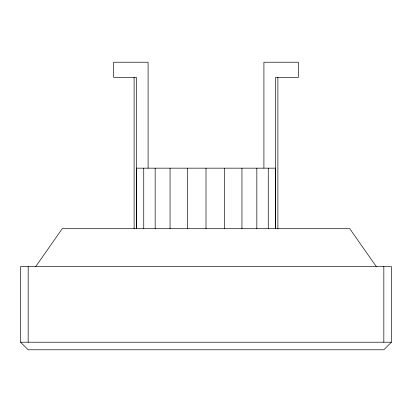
<?xml version="1.0" encoding="UTF-8"?>
<svg xmlns="http://www.w3.org/2000/svg" width="412" height="412" viewBox="0 0 412 412"><rect width="100%" height="100%" fill="white"/><g stroke="black" fill="none" stroke-linecap="round" stroke-linejoin="round"><path stroke-width="0.62" d="M35.736 266.538L62.222 228.701L349.778 228.701L376.264 266.538M391.4 342.212L383.835 349.778L28.165 349.778L20.6 342.212L20.6 266.538L391.4 266.538L391.4 342.212L20.6 342.212M136.351 168.163L275.649 168.163M383.835 266.538L383.835 342.212M277.889 77.353L277.889 228.701M275.649 228.701L275.649 77.353L298.35 77.353L298.35 62.222L263.912 62.222L263.912 168.163M275.443 168.163L275.443 228.701M268.258 168.163L268.258 228.701M256.836 168.163L256.836 228.701M241.947 168.163L241.947 228.701M224.607 168.163L224.607 228.701M206 168.163L206 228.701M187.393 168.163L187.393 228.701M170.053 168.163L170.053 228.701M155.164 168.163L155.164 228.701M148.088 168.163L148.088 62.222L113.65 62.222L113.65 77.353L136.351 77.353L136.351 228.701M143.742 168.163L143.742 228.701M136.557 168.163L136.557 228.701M134.111 77.353L134.111 228.701M28.165 266.538L28.165 342.212"/></g></svg>
